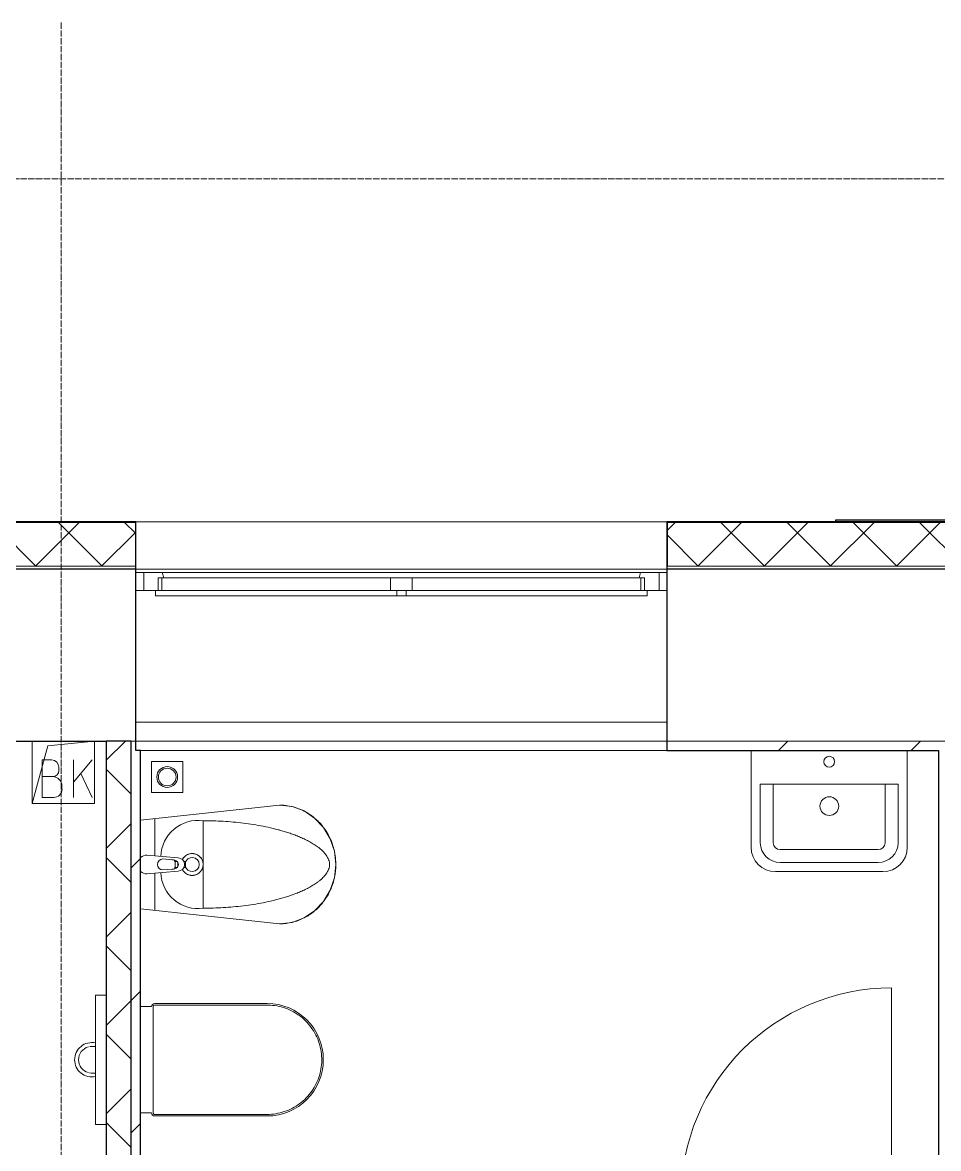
# Model space of a CAD drawing. Header units: millimetres. Extents: x -215207 to 92095, y -30385 to 123050.
# Drawn here: x -156458 to -153525, y -2063 to 1541 of the extents above; entities that cross this region are included whole.
import ezdxf

# ---------------------------------------------------------------- set-up
doc = ezdxf.new("R2010")
doc.units = ezdxf.units.MM
doc.linetypes.add('ADSK_Линия сетки', pattern=[25, 20, -2.5, 0, -2.5])
for name, color, linetype, lineweight in [('_ Окна', 7, 'Continuous', 9), ('Двери', 7, 'Continuous', 9), ('Обобщенные модели', 7, 'Continuous', 20), ('Окна', 7, 'Continuous', 9), ('Оси', 7, 'Continuous', 9), ('Перекрытие', 7, 'Continuous', 20), ('Сантехника', 7, 'Continuous', 20), ('Стены внутренние', 7, 'Continuous', 20), ('Стены наружные', 7, 'Continuous', 20), ('Стены штриховка', 7, 'Continuous', 9)]:
    doc.layers.add(name, color=color, linetype=linetype, lineweight=lineweight)

# ---------------------------------------------------------------- blocks, each defined once
blk = doc.blocks.new('1 этаж 21082025')
at = {"lineweight": 18}
for p, q in [((43507.5, -32400), (43507.5, -32200)), ((43507.5, -32400), (43557.7, -32215.1)), ((43557.7, -32215.1), (43707.5, -32200)), ((43707.5, -32200), (43707.5, -32400)), ((43569.8, -32260.5), (43539.8, -32260.5)), ((43539.8, -32260.5), (43539.8, -32380.5)), ((43593.1, -32293.8), (43593.1, -32283.8)), ((43699.8, -32260.5), (43639.8, -32332)), ((43639.8, -32380.5), (43639.8, -32260.5)), ((43573.1, -32313.8), (43539.8, -32313.8)), ((43699.8, -32380.5), (43663.8, -32303.3)), ((43603.1, -32353.8), (43603.1, -32343.8)), ((43707.5, -32400), (43507.5, -32400)), ((43539.8, -32380.5), (43576.5, -32380.5))]:
    blk.add_line(p, q, dxfattribs=at)
for centre, radius, start, end in [((43569.8, -32283.8), 23.3, 0, 90), ((43573.1, -32293.8), 20, 270, 0), ((43573.1, -32343.8), 30, 0, 90), ((43576.5, -32353.8), 26.7, 270, 0)]:
    blk.add_arc(centre, radius, start, end, dxfattribs=at)
at = {"layer": '_ Окна'}
for p, q in [((43865, -31660), (43840, -31660)), ((43865, -31718), (43865, -31660)), ((45540, -31660), (45515, -31660)), ((45515, -31660), (45515, -31718)), ((43840, -31718), (43865, -31718)), ((45515, -31718), (45540, -31718))]:
    blk.add_line(p, q, dxfattribs=at)
at = {"layer": '_ Окна', "lineweight": 18}
for p, q in [((43924.4, -31660), (43865, -31660)), ((43865, -31660), (43865, -31718)), ((43911, -31718), (43911, -31677)), ((43911, -31677), (43923, -31677)), ((43929, -31677), (43924.4, -31660)), ((45455.6, -31660), (45451, -31677)), ((45515, -31660), (45455.6, -31660)), ((45457, -31677), (45469, -31677)), ((45469, -31677), (45469, -31718)), ((45515, -31718), (45515, -31660)), ((43865, -31718), (43903, -31718)), ((45477, -31718), (45515, -31718))]:
    blk.add_line(p, q, dxfattribs=at)
at = {"layer": 'Двери'}
blk.add_line((46260, -33652.5), (46260, -32990), dxfattribs=at)
blk.add_arc((46260, -33665), 675, 90, 180, dxfattribs=at)
at = {"layer": 'Обобщенные модели'}
for p, q in [((45810, -32230), (45810, -32540)), ((46310, -32540), (46310, -32230)), ((45839.4, -32338), (45839.4, -32525.2)), ((45839.4, -32338), (46280.6, -32338)), ((45880.7, -32525.2), (45880.7, -32338)), ((46239.3, -32338), (46239.3, -32525.2)), ((46280.6, -32338), (46280.6, -32525.2)), ((46217, -32547.4), (45903, -32547.4)), ((46217, -32588.7), (45903, -32588.7)), ((45888, -32618), (46060.1, -32618)), ((46060.1, -32618), (46232, -32618))]:
    blk.add_line(p, q, dxfattribs=at)
blk.add_circle((46060, -32266.3), 17.5, dxfattribs=at)
for centre, radius, start, end in [((46060.4, -32408.2), 30, 0, 180), ((46060.4, -32408.2), 30, 180, 0), ((45888, -32540), 78, 180, 270), ((45903, -32525.2), 63.6, 180, 270), ((45903, -32525.2), 22.3, 180, 270), ((46217, -32525.2), 63.6, 270, 0), ((46217, -32525.2), 22.3, 270, 0), ((46232, -32540), 78, 270, 0)]:
    blk.add_arc(centre, radius, start, end, dxfattribs=at)
at = {"layer": 'Окна'}
for p, q in [((43923, -31677), (44655, -31677)), ((43923, -31718), (43923, -31677)), ((45455.6, -31660), (43924.4, -31660)), ((44655, -31677), (44725, -31677)), ((44655, -31677), (44655, -31718)), ((44725, -31677), (45457, -31677)), ((44725, -31718), (44725, -31677)), ((45457, -31677), (45457, -31718)), ((43903, -31718), (44675, -31718)), ((43903, -31735), (43903, -31718)), ((44675, -31735), (43903, -31735)), ((44675, -31718), (44705, -31718)), ((44675, -31718), (44675, -31735)), ((44705, -31735), (44675, -31735)), ((44705, -31718), (45477, -31718)), ((44705, -31735), (44705, -31718)), ((45477, -31735), (44705, -31735)), ((45477, -31718), (45477, -31735))]:
    blk.add_line(p, q, dxfattribs=at)
at = {"layer": 'Оси', "linetype": 'ADSK_Линия сетки'}
for p, q in [((43600, -29900), (43600, -59356.1)), ((62867.3, -30400), (-14072.3, -30400)), ((62867.3, -32200), (-14072.3, -32200))]:
    blk.add_line(p, q, dxfattribs=at)
at = {"layer": 'Перекрытие', "color": 49, "true_color": 0x464646}
for p, q in [((43507.5, -32400), (43507.5, -32200)), ((43707.5, -32200), (43707.5, -32400)), ((43707.5, -32400), (43507.5, -32400))]:
    blk.add_line(p, q, dxfattribs=at)
at = {"layer": 'Сантехника'}
for p, q in [((43990, -32265), (43890, -32265)), ((43890, -32265), (43890, -32365)), ((43990, -32365), (43990, -32265)), ((43890, -32365), (43990, -32365)), ((43895.1, -33049.2), (43895, -33049.3)), ((43895, -33049.3), (43895, -33049.5)), ((43895, -33049.5), (43895, -33049.7)), ((43895.2, -33048.8), (43895.1, -33049)), ((43895.1, -33049), (43895.1, -33049.2)), ((43895.3, -33048.4), (43895.2, -33048.6)), ((43895.2, -33048.6), (43895.2, -33048.8)), ((43895.4, -33048), (43895.3, -33048.2)), ((43895.3, -33048.2), (43895.3, -33048.4)), ((43895.5, -33047.8), (43895.4, -33048)), ((43895.6, -33047.6), (43895.5, -33047.8)), ((43895.7, -33047.5), (43895.6, -33047.6)), ((43895.8, -33047.3), (43895.7, -33047.5)), ((43895.9, -33047.1), (43895.8, -33047.3)), ((43896, -33047), (43895.9, -33047.1)), ((43896.1, -33046.8), (43896, -33047)), ((43896.3, -33046.7), (43896.1, -33046.8)), ((43896.4, -33046.5), (43896.3, -33046.7)), ((43896.6, -33046.4), (43896.4, -33046.5)), ((43896.7, -33046.2), (43896.6, -33046.4)), ((43896.9, -33046.1), (43896.7, -33046.2)), ((43897, -33046), (43896.9, -33046.1)), ((43897.2, -33045.9), (43897, -33046)), ((43897.3, -33045.8), (43897.2, -33045.9)), ((43897.5, -33045.7), (43897.3, -33045.8)), ((43897.7, -33045.6), (43897.5, -33045.7)), ((43897.9, -33045.5), (43897.7, -33045.6)), ((43898.1, -33045.4), (43897.9, -33045.5)), ((43898.2, -33045.3), (43898.1, -33045.4)), ((43898.4, -33045.3), (43898.2, -33045.3)), ((43898.6, -33045.2), (43898.4, -33045.3)), ((43898.8, -33045.1), (43898.6, -33045.2)), ((43899, -33045.1), (43898.8, -33045.1)), ((43899.2, -33045.1), (43899, -33045.1)), ((43899.4, -33045), (43899.2, -33045.1)), ((43899.6, -33045), (43899.4, -33045)), ((43899.8, -33045), (43899.6, -33045)), ((43900, -33045), (43899.8, -33045)), ((44260, -33040), (43900, -33040)), ((44260, -33045), (43900, -33045)), ((44263.8, -33045), (44260, -33045)), ((44270.8, -33045.3), (44263.8, -33045)), ((44277.7, -33045.9), (44270.8, -33045.3)), ((44284.7, -33046.8), (44277.7, -33045.9)), ((44291.6, -33047.9), (44284.7, -33046.8)), ((44298.5, -33049.3), (44291.6, -33047.9)), ((44305.3, -33051), (44298.5, -33049.3)), ((43890, -33050), (43855, -33050)), ((43895, -33049.7), (43895, -33049.9)), ((43895, -33049.9), (43895, -33050)), ((43895, -33050), (43895, -33390)), ((44312, -33052.9), (44305.3, -33051)), ((44318.6, -33055.1), (44312, -33052.9)), ((44325.2, -33057.6), (44318.6, -33055.1)), ((44331.6, -33060.3), (44325.2, -33057.6)), ((44337.9, -33063.3), (44331.6, -33060.3)), ((44344.1, -33066.6), (44337.9, -33063.3)), ((44350.2, -33070), (44344.1, -33066.6)), ((44356.1, -33073.8), (44350.2, -33070)), ((44361.9, -33077.7), (44356.1, -33073.8)), ((44367.5, -33081.9), (44361.9, -33077.7)), ((44373, -33086.3), (44367.5, -33081.9)), ((44378.2, -33091), (44373, -33086.3)), ((44383.3, -33095.8), (44378.2, -33091)), ((44388.1, -33100.8), (44383.3, -33095.8)), ((44392.8, -33106), (44388.1, -33100.8)), ((44397.3, -33111.4), (44392.8, -33106)), ((44401.5, -33117), (44397.3, -33111.4)), ((44405.5, -33122.8), (44401.5, -33117)), ((44409.3, -33128.6), (44405.5, -33122.8)), ((44412.8, -33134.7), (44409.3, -33128.6)), ((44416.1, -33140.9), (44412.8, -33134.7)), ((44419.1, -33147.2), (44416.1, -33140.9)), ((44421.9, -33153.6), (44419.1, -33147.2)), ((44424.4, -33160.1), (44421.9, -33153.6)), ((44426.7, -33166.7), (44424.4, -33160.1)), ((44428.7, -33173.5), (44426.7, -33166.7)), ((44430.4, -33180.2), (44428.7, -33173.5)), ((44431.9, -33187.1), (44430.4, -33180.2)), ((44433.1, -33194), (44431.9, -33187.1)), ((44434, -33200.9), (44433.1, -33194)), ((44434.6, -33207.9), (44434, -33200.9)), ((44434.3, -33235.9), (44434.8, -33228.9)), ((44434.9, -33214.9), (44434.6, -33207.9)), ((44434.8, -33228.9), (44435, -33221.9)), ((44435, -33221.9), (44434.9, -33214.9)), ((44427.7, -33270.2), (44429.5, -33263.4)), ((44429.5, -33263.4), (44431.1, -33256.6)), ((44431.1, -33256.6), (44432.5, -33249.7)), ((44432.5, -33249.7), (44433.5, -33242.8)), ((44433.5, -33242.8), (44434.3, -33235.9)), ((44414.3, -33302.5), (44417.5, -33296.2)), ((44417.5, -33296.2), (44420.4, -33289.9)), ((44420.4, -33289.9), (44423.1, -33283.4)), ((44423.1, -33283.4), (44425.5, -33276.8)), ((44425.5, -33276.8), (44427.7, -33270.2)), ((44385.5, -33341.9), (44390.3, -33336.8)), ((44390.3, -33336.8), (44394.9, -33331.5)), ((44394.9, -33331.5), (44399.2, -33326)), ((44399.2, -33326), (44403.4, -33320.4)), ((44403.4, -33320.4), (44407.3, -33314.6)), ((44407.3, -33314.6), (44410.9, -33308.6)), ((44410.9, -33308.6), (44414.3, -33302.5)), ((44340.8, -33375.2), (44347, -33371.9)), ((44347, -33371.9), (44353, -33368.3)), ((44353, -33368.3), (44358.8, -33364.4)), ((44358.8, -33364.4), (44364.5, -33360.4)), ((44364.5, -33360.4), (44370, -33356.1)), ((44370, -33356.1), (44375.4, -33351.6)), ((44375.4, -33351.6), (44380.6, -33346.8)), ((44380.6, -33346.8), (44385.5, -33341.9)), ((43855, -33390), (43890, -33390)), ((43895, -33390), (43895, -33390.2)), ((43895, -33390.2), (43895, -33390.4)), ((43895, -33390.4), (43895, -33390.6)), ((43895, -33390.6), (43895.1, -33390.8)), ((43895.1, -33390.8), (43895.1, -33391)), ((43895.1, -33391), (43895.1, -33391.2)), ((43895.1, -33391.2), (43895.2, -33391.4)), ((43895.2, -33391.4), (43895.3, -33391.6)), ((43895.3, -33391.6), (43895.3, -33391.8)), ((43895.3, -33391.8), (43895.4, -33391.9)), ((43895.4, -33391.9), (43895.5, -33392.1)), ((43895.5, -33392.1), (43895.6, -33392.3)), ((43895.6, -33392.3), (43895.7, -33392.5)), ((43895.7, -33392.5), (43895.8, -33392.7)), ((43895.8, -33392.7), (43895.9, -33392.8)), ((43895.9, -33392.8), (43896, -33393)), ((43896, -33393), (43896.1, -33393.1)), ((43896.1, -33393.1), (43896.2, -33393.3)), ((43896.2, -33393.3), (43896.4, -33393.4)), ((43896.4, -33393.4), (43896.5, -33393.6)), ((43896.5, -33393.6), (43896.7, -33393.7)), ((43896.7, -33393.7), (43896.8, -33393.9)), ((43896.8, -33393.9), (43897, -33394)), ((43897, -33394), (43897.1, -33394.1)), ((43897.1, -33394.1), (43897.3, -33394.2)), ((43897.3, -33394.2), (43897.5, -33394.3)), ((43897.5, -33394.3), (43897.6, -33394.4)), ((43897.6, -33394.4), (43897.8, -33394.5)), ((43897.8, -33394.5), (43898, -33394.6)), ((43898, -33394.6), (43898.2, -33394.7)), ((43898.2, -33394.7), (43898.4, -33394.7)), ((43898.4, -33394.7), (43898.6, -33394.8)), ((43898.6, -33394.8), (43898.8, -33394.8)), ((43898.8, -33394.8), (43899, -33394.9)), ((43899, -33394.9), (43899.2, -33394.9)), ((43899.2, -33394.9), (43899.3, -33395)), ((43899.3, -33395), (43899.5, -33395)), ((43899.5, -33395), (43899.7, -33395)), ((43899.7, -33395), (43899.9, -33395)), ((43899.9, -33395), (43900, -33395)), ((43900, -33395), (44260, -33395)), ((43900, -33400), (44260, -33400)), ((44260, -33395), (44267, -33394.9)), ((44267, -33394.9), (44274, -33394.4)), ((44274, -33394.4), (44280.9, -33393.7)), ((44280.9, -33393.7), (44287.9, -33392.8)), ((44287.9, -33392.8), (44294.8, -33391.5)), ((44294.8, -33391.5), (44301.6, -33390)), ((44301.6, -33390), (44308.4, -33388.2)), ((44308.4, -33388.2), (44315, -33386.1)), ((44315, -33386.1), (44321.6, -33383.8)), ((44321.6, -33383.8), (44328.1, -33381.2)), ((44328.1, -33381.2), (44334.5, -33378.3)), ((44334.5, -33378.3), (44340.8, -33375.2))]:
    blk.add_line(p, q, dxfattribs=at)
at = {"layer": 'Сантехника', "lineweight": 9}
for p, q in [((44300, -32405), (43855, -32453.4)), ((44340.1, -32409.8), (44300, -32405)), ((44378.1, -32423.8), (44340.1, -32409.8)), ((44412.2, -32446.5), (44378.1, -32423.8)), ((43900, -32448.5), (43900, -32567.2)), ((44055, -32455), (44055, -32595)), ((44440.7, -32476.6), (44412.2, -32446.5)), ((44462.2, -32512.6), (44440.7, -32476.6)), ((44475.5, -32552.7), (44462.2, -32512.6)), ((43974.6, -32573.7), (43875, -32565)), ((43926.4, -32577.4), (43956, -32580)), ((43956, -32580), (43960.4, -32580.4)), ((43960.4, -32580.4), (43964.7, -32581.5)), ((44480, -32595), (44475.5, -32552.7)), ((43875, -32625), (43974.6, -32616.3)), ((43956, -32610), (43926.4, -32612.6)), ((43960.4, -32609.6), (43956, -32610)), ((43964.7, -32608.5), (43960.4, -32609.6)), ((43970.8, -32585), (43963.3, -32585)), ((43963.3, -32605), (43970.8, -32605)), ((43965.5, -32588.8), (43964.6, -32585)), ((43964.6, -32605), (43965.5, -32601.2)), ((43964.7, -32581.5), (43968.5, -32583.3)), ((43968.5, -32606.7), (43964.7, -32608.5)), ((43965.9, -32592.9), (43965.5, -32588.8)), ((43965.5, -32601.2), (43965.9, -32597.1)), ((43965.9, -32597.1), (43965.9, -32592.9)), ((43968.5, -32583.3), (43971.6, -32585.7)), ((43971.6, -32604.4), (43968.5, -32606.7)), ((43971.6, -32585.7), (43974, -32588.5)), ((43974, -32601.5), (43971.6, -32604.4)), ((43974, -32588.5), (43975.5, -32591.7)), ((43975.5, -32598.3), (43974, -32601.5)), ((43975.5, -32591.7), (43976, -32595)), ((43976, -32595), (43975.5, -32598.3)), ((43998, -32585), (43993.3, -32585)), ((43993.3, -32605), (43998, -32605)), ((44055, -32595), (44055, -32735)), ((44475.5, -32637.3), (44480, -32595)), ((43900, -32622.8), (43900, -32741.5)), ((44462.2, -32677.4), (44475.5, -32637.3)), ((44440.7, -32713.4), (44462.2, -32677.4)), ((44412.2, -32743.5), (44440.7, -32713.4)), ((43855, -32736.6), (44300, -32785)), ((44378.1, -32766.2), (44412.2, -32743.5)), ((44300, -32785), (44340.1, -32780.2)), ((44340.1, -32780.2), (44378.1, -32766.2)), ((43745, -33013.3), (43710, -33013.3)), ((43710, -33013.3), (43710, -33038.3)), ((43710, -33401.8), (43710, -33038.3)), ((43698.7, -33177.3), (43698.6, -33177.3)), ((43698.6, -33177.3), (43698.6, -33177.3)), ((43698.6, -33177.3), (43698.6, -33177.3)), ((43698.9, -33177.3), (43698.7, -33177.3)), ((43699.2, -33177.3), (43698.9, -33177.3)), ((43699.5, -33177.3), (43699.2, -33177.3)), ((43700, -33177.3), (43699.5, -33177.3)), ((43700.4, -33177.3), (43700, -33177.3)), ((43701, -33177.3), (43700.4, -33177.3)), ((43701.6, -33177.3), (43701, -33177.3)), ((43702.3, -33177.3), (43701.6, -33177.3)), ((43703, -33177.3), (43702.3, -33177.3)), ((43703.9, -33177.3), (43703, -33177.3)), ((43704.7, -33177.3), (43703.9, -33177.3)), ((43705.7, -33177.3), (43704.7, -33177.3)), ((43706.7, -33177.3), (43705.7, -33177.3)), ((43707.8, -33177.3), (43706.7, -33177.3)), ((43708.9, -33177.3), (43707.8, -33177.3)), ((43698.6, -33262.7), (43698.6, -33262.7)), ((43698.6, -33262.7), (43698.7, -33262.7)), ((43698.7, -33262.7), (43698.9, -33262.7)), ((43698.9, -33262.7), (43699.1, -33262.7)), ((43699.1, -33262.7), (43699.4, -33262.7)), ((43699.4, -33262.7), (43699.8, -33262.7)), ((43699.8, -33262.7), (43700.3, -33262.7)), ((43700.3, -33262.7), (43700.8, -33262.7)), ((43700.8, -33262.7), (43701.4, -33262.7)), ((43701.4, -33262.7), (43702.1, -33262.7)), ((43702.1, -33262.7), (43702.8, -33262.7)), ((43702.8, -33262.7), (43703.6, -33262.7)), ((43703.6, -33262.7), (43704.5, -33262.7)), ((43704.5, -33262.7), (43705.4, -33262.7)), ((43705.4, -33262.7), (43706.4, -33262.7)), ((43706.4, -33262.7), (43707.5, -33262.7)), ((43707.5, -33262.7), (43708.6, -33262.7)), ((43708.6, -33262.7), (43709.7, -33262.7)), ((43710, -33401.8), (43710, -33426.8)), ((43710, -33426.8), (43745, -33426.8))]:
    blk.add_line(p, q, dxfattribs=at)
at = {"layer": 'Сантехника'}
for centre, radius, start, end in [((43940, -32315), 33.3, 0, 180), ((43940, -32315), 28.3, 0, 180), ((43940, -32315), 33.3, 180, 0), ((43940, -32315), 28.3, 180, 0), ((43900, -33050), 10, 90, 180), ((43900, -33050), 5, 150, 180), ((43900, -33050), 5, 150, 180), ((43900, -33050), 5, 150, 180), ((43900, -33050), 5, 90, 120), ((43900, -33050), 5, 90, 120), ((43900, -33050), 5, 105, 120), ((44260, -33220), 180, 270, 90), ((44260, -33220), 175, 89.0922, 90), ((44260, -33220), 175, 89.0922, 90), ((43900, -33390), 10, 180, 270), ((43900, -33390), 5, 180, 210), ((43900, -33390), 5, 180, 210), ((43900, -33390), 5, 180, 210), ((43900, -33390), 5, 240, 270), ((43900, -33390), 5, 240, 270), ((43900, -33390), 5, 240, 255), ((44260, -33220), 175, 270, 270.9078), ((44260, -33220), 175, 270, 270.9078)]:
    blk.add_arc(centre, radius, start, end, dxfattribs=at)
at = {"layer": 'Сантехника', "lineweight": 9}
for centre, radius, start, end in [((44038.2, -32572.1), 118.3, 81.8567, 178.4902), ((43875, -32595), 30, 90, 132.0711), ((43926.4, -32595), 17.6, 90, 270), ((43974.6, -32595), 21.3, 270, 90), ((44020, -32595), 35, 137.6805, 146.4965), ((44020, -32595), 35, 123.3639, 132.1658), ((44020, -32595), 22.5, 0, 169.8324), ((44020, -32595), 35, 108.5303, 118.0313), ((44020, -32595), 35, 90, 103.9902), ((44020, -32595), 35, 76.0229, 90), ((44020, -32595), 35, 61.9789, 71.4513), ((44020, -32595), 35, 47.8344, 56.6122), ((44020, -32595), 35, 33.4955, 42.2881), ((44020, -32595), 35, 0, 28.1299), ((44020, -32595), 35, 213.5035, 222.3195), ((44020, -32595), 22.5, 190.1676, 0), ((44020, -32595), 35, 317.7119, 326.5045), ((44020, -32595), 35, 331.8701, 0), ((43875, -32595), 30, 227.9289, 270), ((44038.2, -32617.9), 118.3, 181.5098, 278.1433), ((44020, -32595), 35, 227.8342, 236.6361), ((44020, -32595), 35, 241.9687, 251.4697), ((44020, -32595), 35, 256.0098, 270), ((44020, -32595), 35, 270, 283.9771), ((44020, -32595), 35, 288.5487, 298.0211), ((44020, -32595), 35, 303.3878, 312.1656), ((43698.6, -33220), 55, 77.9742, 180), ((43698.6, -33220), 42.7, 105, 180), ((43698.6, -33220), 42.7, 90, 99.1301), ((43698.6, -33220), 42.7, 90, 92.0828), ((43698.6, -33220), 42.7, 85.8024, 87.7583), ((43698.6, -33220), 55, 180, 282.0258), ((43698.6, -33220), 42.7, 180, 255), ((43698.6, -33220), 42.7, 260.5014, 272.7572), ((43698.6, -33220), 42.7, 267.4662, 270)]:
    blk.add_arc(centre, radius, start, end, dxfattribs=at)
for centre, major_axis, start_param, end_param in [((43973.1, -32595), (0, 10), 4.712389, 5.554239), ((43973.1, -32595), (0, 10), 3.869697, 4.712389), ((43973.1, -32595), (0, 15), 4.712389, 5.165392), ((43973.1, -32595), (0, 15), 4.258861, 4.712389), ((43998, -32595), (0, 10), 4.712389, 6.806784), ((43998, -32595), (0, 10), 2.617994, 4.712389)]:
    blk.add_ellipse(centre, major_axis=major_axis, ratio=0.087156, start_param=start_param, end_param=end_param, dxfattribs=at)
for points, knots in [([(44410.8, -32445.2), (44405.8, -32441.1), (44387.4, -32427.6), (44351.1, -32410.2), (44317.2, -32405), (44300, -32405)], [0.6, 0.6, 0.6, 0.6, 0.6666667, 0.8333333, 1, 1, 1, 1]), ([(44055, -32455), (44065.7, -32455), (44087.3, -32455.3), (44119.5, -32456.7), (44151.8, -32459.1), (44183.8, -32462.5), (44216, -32467), (44247.6, -32472.5), (44274, -32478.3), (44294.9, -32483.5), (44310.5, -32487.9), (44323.3, -32491.8), (44333.5, -32495.2), (44341.1, -32497.9), (44348.7, -32500.6), (44356.2, -32503.5), (44363.6, -32506.6), (44371.1, -32509.8), (44378.4, -32513.2), (44385.7, -32516.7), (44392.8, -32520.3), (44400, -32524.3), (44406.9, -32528.4), (44413.6, -32532.7), (44419.1, -32536.5), (44423.5, -32539.7), (44426.8, -32542.2), (44429.9, -32544.8), (44434, -32548.3), (44438.8, -32552.8), (44444.2, -32558.6), (44449.4, -32565.1), (44453.8, -32572.2), (44457.3, -32579.6), (44459.5, -32587.1), (44460, -32592.3), (44460, -32595)], [-1, -1, -1, -1, -0.928571, -0.857143, -0.785714, -0.714286, -0.642857, -0.571429, -0.5, -0.464286, -0.428571, -0.392857, -0.375, -0.357143, -0.339286, -0.321429, -0.303571, -0.285714, -0.267857, -0.25, -0.232143, -0.214286, -0.196429, -0.178571, -0.160714, -0.151786, -0.142857, -0.133929, -0.125, -0.107143, -0.089286, -0.071429, -0.053571, -0.035714, -0.017857, 0, 0, 0, 0]), ([(44439.9, -32475.5), (44439.2, -32474.6), (44434.6, -32468.6), (44426, -32458.9), (44417.3, -32450.8), (44413.2, -32447.3)], [0.4543524, 0.4543524, 0.4543524, 0.4543524, 0.4666667, 0.5333333, 0.5889219, 0.5889219, 0.5889219, 0.5889219]), ([(44461.3, -32510.8), (44457.7, -32503), (44451.6, -32492), (44444.4, -32481.5), (44442, -32478.3)], [0.309446, 0.309446, 0.309446, 0.309446, 0.4, 0.4422011, 0.4422011, 0.4422011, 0.4422011]), ([(44475, -32550.7), (44474.2, -32547), (44471.7, -32537.3), (44467.6, -32525.2), (44464.1, -32517), (44463.1, -32514.6)], [0.1592348, 0.1592348, 0.1592348, 0.1592348, 0.2, 0.2666667, 0.294663, 0.294663, 0.294663, 0.294663]), ([(43964.6, -32585), (43964.4, -32584.2), (43963.9, -32582.8), (43963.3, -32581.5), (43963.1, -32581)], [0, 0, 0, 0, 0.1428571, 0.241129, 0.241129, 0.241129, 0.241129]), ([(43988.7, -32579.2), (43989.9, -32577.1), (43992.6, -32572.8), (43998.1, -32567.3), (44004.8, -32563.2), (44012.2, -32560.6), (44017.4, -32560), (44020, -32560)], [-0.7050004, -0.7050004, -0.7050004, -0.7050004, -0.5714286, -0.4285714, -0.2857143, -0.1428571, 0, 0, 0, 0]), ([(44020, -32560), (44023.9, -32560), (44031.7, -32561.3), (44043.3, -32567.7), (44052.6, -32579.2), (44055, -32589.7), (44055, -32595)], [-1, -1, -1, -1, -0.785714, -0.571429, -0.285714, 0, 0, 0, 0]), ([(44480, -32595), (44480, -32588.8), (44479.4, -32576.3), (44477.5, -32562.7), (44476, -32555.3), (44475.8, -32554.1)], [0, 0, 0, 0, 0.0666667, 0.1333333, 0.1469997, 0.1469997, 0.1469997, 0.1469997]), ([(43963.1, -32609), (43963.3, -32608.5), (43963.9, -32607.2), (43964.4, -32605.8), (43964.6, -32605)], [0.7585461, 0.7585461, 0.7585461, 0.7585461, 0.8571429, 1, 1, 1, 1]), ([(44020, -32630), (44017.4, -32630), (44012.2, -32629.4), (44004.8, -32626.8), (43998.1, -32622.7), (43992.6, -32617.2), (43989.9, -32612.9), (43988.7, -32610.8)], [-1, -1, -1, -1, -0.8571429, -0.7142857, -0.5714286, -0.4285714, -0.2949996, -0.2949996, -0.2949996, -0.2949996]), ([(44055, -32595), (44055, -32598.9), (44053.6, -32606.8), (44047.2, -32618.5), (44035.6, -32627.7), (44025.2, -32630), (44020, -32630)], [-1, -1, -1, -1, -0.785714, -0.571429, -0.285714, 0, 0, 0, 0]), ([(44460, -32595), (44460, -32597.7), (44459.5, -32602.9), (44457.3, -32610.4), (44453.8, -32617.8), (44449.4, -32624.9), (44444.2, -32631.4), (44438.8, -32637.2), (44434, -32641.7), (44429.9, -32645.2), (44426.8, -32647.8), (44423.5, -32650.3), (44419.1, -32653.5), (44413.6, -32657.3), (44406.9, -32661.6), (44400, -32665.7), (44392.8, -32669.7), (44385.7, -32673.3), (44378.4, -32676.8), (44371.1, -32680.2), (44363.6, -32683.4), (44356.2, -32686.5), (44348.7, -32689.4), (44341.1, -32692.1), (44333.5, -32694.8), (44323.3, -32698.2), (44310.5, -32702.1), (44294.9, -32706.5), (44274, -32711.7), (44247.6, -32717.5), (44216, -32723), (44183.8, -32727.5), (44151.8, -32730.9), (44119.5, -32733.3), (44087.3, -32734.7), (44065.7, -32735), (44055, -32735)], [-1, -1, -1, -1, -0.982143, -0.964286, -0.946429, -0.928571, -0.910714, -0.892857, -0.875, -0.866071, -0.857143, -0.848214, -0.839286, -0.821429, -0.803571, -0.785714, -0.767857, -0.75, -0.732143, -0.714286, -0.696429, -0.678571, -0.660714, -0.642857, -0.625, -0.607143, -0.571429, -0.535714, -0.5, -0.428571, -0.357143, -0.285714, -0.214286, -0.142857, -0.071429, 0, 0, 0, 0]), ([(44463.1, -32675.4), (44465.4, -32670.1), (44470.1, -32658.3), (44473.5, -32646), (44475, -32639.3)], [0.705337, 0.705337, 0.705337, 0.705337, 0.7666667, 0.8407652, 0.8407652, 0.8407652, 0.8407652]), ([(44442, -32711.7), (44447.3, -32704.6), (44454.1, -32693.9), (44459.7, -32682.7), (44461.3, -32679.2)], [0.5577989, 0.5577989, 0.5577989, 0.5577989, 0.65, 0.690554, 0.690554, 0.690554, 0.690554]), ([(44413.2, -32742.7), (44422.3, -32735), (44431.3, -32725.6), (44439.2, -32715.4), (44439.9, -32714.5)], [0.4110781, 0.4110781, 0.4110781, 0.4110781, 0.5333333, 0.5456476, 0.5456476, 0.5456476, 0.5456476])]:
    blk.add_open_spline(points, degree=3, knots=knots, dxfattribs=at)
for points in [[(44475.8, -32635.9), (44478.6, -32622.4), (44480, -32608.7), (44480, -32595)], [(44300, -32785), (44313.8, -32785), (44341, -32781.7), (44378.8, -32767.5), (44400.8, -32753), (44410.8, -32744.8)]]:
    blk.add_open_spline(points, degree=3, dxfattribs=at)
at = {"layer": 'Стены внутренние', "lineweight": 30}
for p, q in [((43840, -31498), (42720.4, -31498)), ((43840, -31640), (43840, -31498)), ((46620, -31498), (45540, -31498)), ((45540, -31498), (45540, -31640)), ((43840, -31650), (42720.4, -31650)), ((43840, -32200), (43840, -31650)), ((46620, -31650), (45540, -31650)), ((45540, -31650), (45540, -32200)), ((43345, -32200), (43745, -32200))]:
    blk.add_line(p, q, dxfattribs=at)
at = {"layer": 'Стены внутренние', "linetype": 'Continuous', "lineweight": 9}
for p, q in [((43718.5, -31498), (43717.4, -31500)), ((45561.3, -31500), (45560.2, -31498)), ((46030.3, -31499.4), (46029.5, -31498)), ((43519.4, -31640), (43379.4, -31500)), ((43518, -31640), (43658, -31500)), ((43731.5, -31640), (43591.5, -31500)), ((43730.1, -31640), (43838, -31532.1)), ((43838, -31534.4), (43803.6, -31500)), ((45540, -31535.5), (45542, -31535.5)), ((45542, -31525.2), (45567.2, -31500)), ((45639.3, -31640), (45779.3, -31500)), ((45852.8, -31640), (45712.8, -31500)), ((45851.4, -31640), (45991.4, -31500)), ((46065, -31640), (45925, -31500)), ((46063.6, -31640), (46203.6, -31500)), ((46277.1, -31640), (46137.1, -31500)), ((46275.7, -31640), (46415.7, -31500)), ((46489.2, -31640), (46349.2, -31500)), ((43840, -31566.6), (43838, -31563.1)), ((45640.7, -31640), (45542, -31541.3)), ((43838, -31637.1), (43840, -31637.1))]:
    blk.add_line(p, q, dxfattribs=at)
at = {"layer": 'Стены внутренние'}
for p, q in [((43840, -31498), (45540, -31498)), ((43840, -31650), (45540, -31650)), ((43840, -32140), (45540, -32140))]:
    blk.add_line(p, q, dxfattribs=at)
at = {"layer": 'Стены наружные', "lineweight": 30}
for p, q in [((46620, -31493), (46080, -31493)), ((46080, -31493), (46080, -31498)), ((43840, -31650), (43840, -31640)), ((45540, -31640), (45540, -31650)), ((43745, -32200), (43745, -36295)), ((43825, -32200), (43745, -32200)), ((43825, -36295), (43825, -32200)), ((43840, -32230), (43840, -32200)), ((45540, -32200), (45540, -32230)), ((43855, -32230), (43840, -32230)), ((43855, -36265), (43855, -32230)), ((45540, -32230), (46410, -32230)), ((46410, -32230), (46410, -38445))]:
    blk.add_line(p, q, dxfattribs=at)
at = {"layer": 'Стены наружные', "linetype": 'Continuous', "lineweight": 9}
for p, q in [((43745, -32261.5), (43806.5, -32200)), ((45897.8, -32230), (45927.8, -32200)), ((46322.1, -32230), (46352.1, -32200)), ((43825, -32369.9), (43745, -32289.9)), ((43745, -32544.3), (43825, -32464.3)), ((43825, -32652.7), (43745, -32572.7)), ((43825, -32605.8), (43855, -32575.8)), ((43745, -32827.2), (43825, -32747.2)), ((43825, -32935.6), (43745, -32855.6)), ((43825, -33030), (43855, -33000)), ((43745, -33110), (43825, -33030)), ((43825, -33218.4), (43745, -33138.4)), ((43745, -33392.9), (43825, -33312.9)), ((43825, -33501.3), (43745, -33421.3)), ((43825, -33454.3), (43855, -33424.3))]:
    blk.add_line(p, q, dxfattribs=at)
at = {"layer": 'Стены наружные'}
for p, q in [((43825, -32200), (46440, -32200)), ((45540, -32230), (43855, -32230))]:
    blk.add_line(p, q, dxfattribs=at)
at = {"layer": 'Стены штриховка'}
for p, q in [((43838, -31500), (42722.4, -31500)), ((43838, -31500), (43838, -31640)), ((46618, -31500), (45542, -31500)), ((45542, -31640), (45542, -31500)), ((42720.4, -31640), (43840, -31640)), ((45540, -31640), (46620, -31640))]:
    blk.add_line(p, q, dxfattribs=at)

msp = doc.modelspace()

# ---------------------------------------------------------------- block references
msp.add_blockref('1 этаж 21082025', (-199934.8, 31441.4))

doc.saveas('drawing.dxf')
